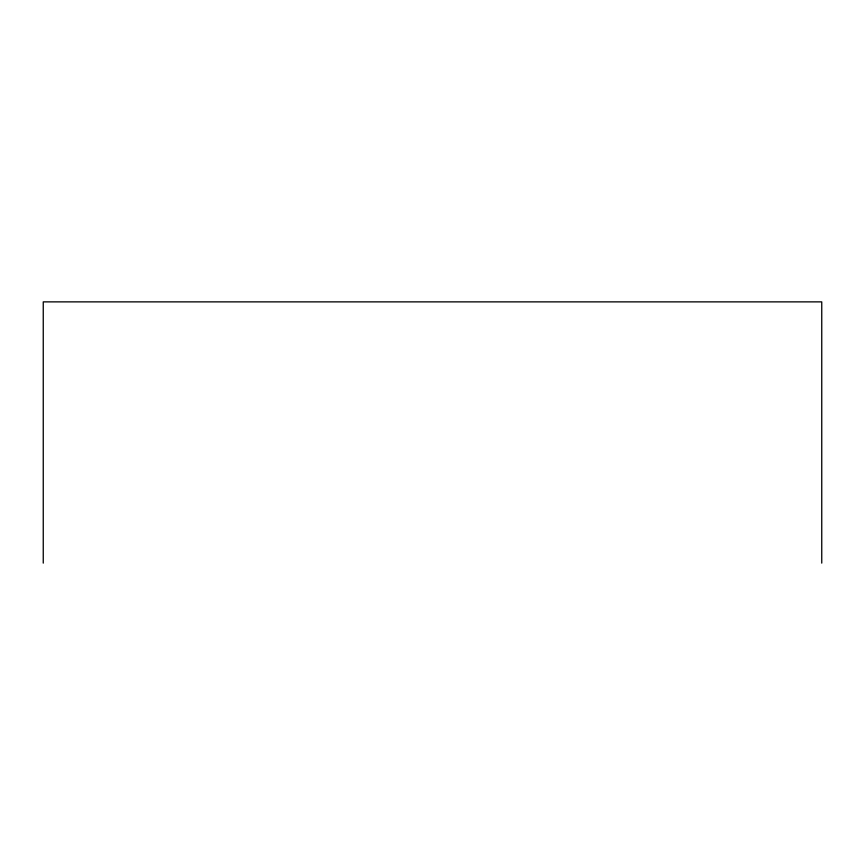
<?xml version="1.0" encoding="UTF-8"?>
<svg xmlns="http://www.w3.org/2000/svg" width="865" height="865" viewBox="0 0 865 865"><rect width="100%" height="100%" fill="white"/><g stroke="black" fill="none" stroke-linecap="round" stroke-linejoin="round"><path stroke-width="1.3" d="M821.75 563.126L821.75 301.874L43.25 301.874L43.25 563.126"/></g></svg>
